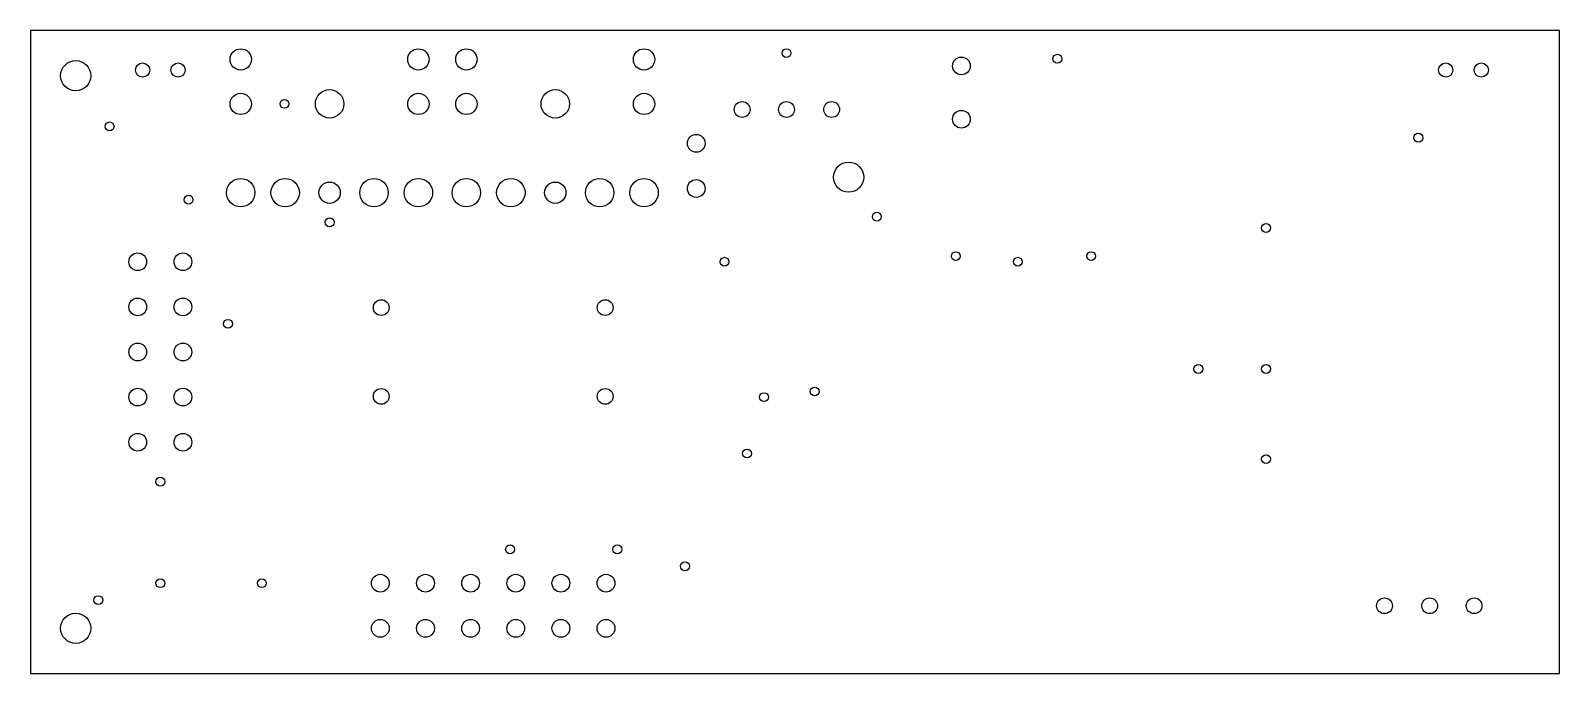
# Model space of a CAD drawing. Extents: x 434.3 to 520.4, y 483.6 to 519.7.
import ezdxf

# ---------------------------------------------------------------- set-up
doc = ezdxf.new("R2010")
doc.units = 0
doc.layers.get('0').update_dxf_attribs({"linetype": 'CONTINUOUS'})
doc.layers.add('_BOARD', color=254, linetype='CONTINUOUS')
doc.layers.add('_DRILL', color=251, linetype='CONTINUOUS')

# ---------------------------------------------------------------- blocks, each defined once
blk = doc.blocks.new('_HOLE')
blk.add_circle((0, 0), 0.5)

msp = doc.modelspace()

# ---------------------------------------------------------------- linework, layer by layer
at = {"layer": '_BOARD', "color": 3}
msp.add_lwpolyline([(434.34, 483.5525), (520.3825, 483.5525), (520.3825, 483.5525), (520.3825, 519.7475), (520.3825, 519.7475), (434.34, 519.7475), (434.34, 519.7475), (434.34, 483.5525), (434.34, 483.5525)], close=True, dxfattribs=at)

# ---------------------------------------------------------------- block references
at = {"layer": '_DRILL'}
for p, xscale, yscale in [((436.88, 517.2075), 1.7, 1.7), ((446.1675, 518.12), 1.2, 1.2), ((456.1675, 518.12), 1.2, 1.2), ((458.8675, 518.12), 1.2, 1.2), ((468.8675, 518.12), 1.2, 1.2), ((476.885, 518.4775), 0.5, 0.5), ((492.125, 518.16), 0.5, 0.5), ((440.6425, 517.525), 0.8, 0.8), ((442.6425, 517.525), 0.8, 0.8), ((513.985, 517.525), 0.8, 0.8), ((515.985, 517.525), 0.8, 0.8), ((451.1675, 515.62), 1.6, 1.6), ((463.8675, 515.62), 1.6, 1.6), ((446.1675, 515.62), 1.2, 1.2), ((448.6275, 515.62), 0.5, 0.5), ((456.1675, 515.62), 1.2, 1.2), ((458.8675, 515.62), 1.2, 1.2), ((468.8675, 515.62), 1.2, 1.2), ((474.385, 515.3025), 0.889, 0.889), ((476.885, 515.3025), 0.889, 0.889), ((479.425, 515.3025), 0.889, 0.889), ((438.785, 514.35), 0.5, 0.5), ((512.445, 513.715), 0.5, 0.5), ((480.3775, 511.4925), 1.7, 1.7), ((446.1675, 510.62), 1.6, 1.6), ((448.6675, 510.62), 1.6, 1.6), ((451.1675, 510.62), 1.2, 1.2), ((453.6675, 510.62), 1.6, 1.6), ((456.1675, 510.62), 1.6, 1.6), ((458.8675, 510.62), 1.6, 1.6), ((461.3675, 510.62), 1.6, 1.6), ((463.8675, 510.62), 1.2, 1.2), ((466.3675, 510.62), 1.6, 1.6), ((468.8675, 510.62), 1.6, 1.6), ((443.23, 510.2225), 0.5, 0.5), ((481.965, 509.27), 0.5, 0.5), ((451.1675, 508.9525), 0.5, 0.5), ((503.8725, 508.635), 0.5, 0.5), ((473.3925, 506.73), 0.5, 0.5), ((486.41, 507.0475), 0.5, 0.5), ((489.9025, 506.73), 0.5, 0.5), ((494.03, 507.0475), 0.5, 0.5), ((454.075, 504.15), 0.889, 0.889), ((466.675, 504.15), 0.889, 0.889), ((445.4525, 503.2375), 0.5, 0.5), ((500.0625, 500.6975), 0.5, 0.5), ((503.8725, 500.6975), 0.5, 0.5), ((454.075, 499.15), 0.889, 0.889), ((466.675, 499.15), 0.889, 0.889), ((475.615, 499.11), 0.5, 0.5), ((478.4725, 499.4275), 0.5, 0.5), ((474.6625, 495.935), 0.5, 0.5), ((503.8725, 495.6175), 0.5, 0.5), ((441.6425, 494.3475), 0.5, 0.5), ((461.3275, 490.5375), 0.5, 0.5), ((467.36, 490.5375), 0.5, 0.5), ((471.17, 489.585), 0.5, 0.5), ((441.6425, 488.6325), 0.5, 0.5), ((447.3575, 488.6325), 0.5, 0.5), ((438.15, 487.68), 0.5, 0.5), ((510.54, 487.3625), 0.889, 0.889), ((513.08, 487.3625), 0.889, 0.889), ((515.58, 487.3625), 0.889, 0.889), ((436.88, 486.0925), 1.7, 1.7)]:
    msp.add_blockref('_HOLE', p, dxfattribs=dict(at, xscale=xscale, yscale=yscale))
for p in [(486.7275, 517.755), (486.7275, 514.755), (471.805, 513.3975), (471.805, 510.8575), (440.3725, 506.73), (442.9125, 506.73), (440.3725, 504.19), (442.9125, 504.19), (440.3725, 501.65), (442.9125, 501.65), (440.3725, 499.11), (442.9125, 499.11), (440.3725, 496.57), (442.9125, 496.57), (454.025, 488.6325), (456.565, 488.6325), (459.105, 488.6325), (461.645, 488.6325), (464.185, 488.6325), (466.725, 488.6325), (454.025, 486.0925), (456.565, 486.0925), (459.105, 486.0925), (461.645, 486.0925), (464.185, 486.0925), (466.725, 486.0925)]:
    msp.add_blockref('_HOLE', p, dxfattribs=at)

doc.saveas('drawing.dxf')
